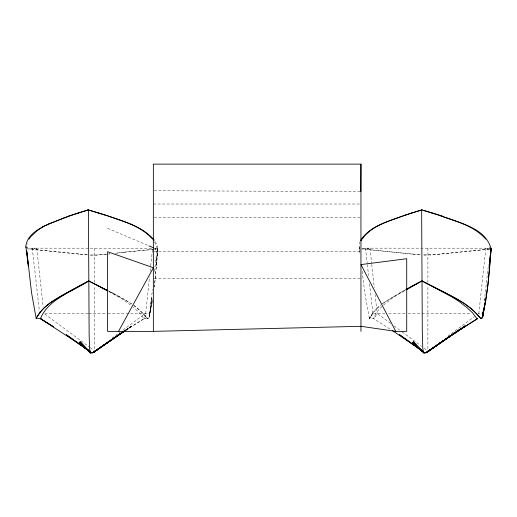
<?xml version="1.0" encoding="UTF-8"?>
<svg xmlns="http://www.w3.org/2000/svg" width="517" height="517" viewBox="0 0 517 517"><rect width="100%" height="100%" fill="white"/><g stroke="black" fill="none" stroke-linecap="round" stroke-linejoin="round"><path stroke-width="0.39" stroke-dasharray="2.58 1.94" d="M94.682 348.788L94.695 286.295M94.695 282.424L94.701 248.166M427.889 348.788L427.902 286.295M427.902 282.424L427.908 248.166M145.736 316.585C147.616 320.663 150.344 316.675 149.646 314.09L152.457 289.378M27.13 248.677L28.739 249.084L32.267 248.154L157.252 248.205L157.84 249.007L154.415 286.838M157.879 249.084L154.402 287.129M157.808 248.244L155.992 266.197L157.834 248.806L157.103 245.161L154.984 241.071M126.058 330.092L144.566 318.168L145.555 315.008L149.503 276.744M150.098 271.309L150.55 267.224M150.699 265.867L152.489 249.543M151.52 297.618L149.62 315.066L151.992 298.658L149.587 315.919M485.851 248.186L478.761 314.097M484.384 300.784L488.475 264.665M154.486 271.528L157.136 248.186M484.416 300.358L484.571 298.988M27.136 244.147L27.227 243.623M489.541 248.819L489.625 246.829M152.366 299.614L149.142 317.289L152.425 300.965M156.367 248.677L156.199 245.879L154.447 241.736M384.997 313.431L377.132 313.438L373.81 318.763L369.274 318.595L372.298 314.866M360 241.665L359.057 246.195L360.006 253.692M375.129 316.268L374.896 316.779M369.888 317.554L369.358 318.453L373.991 311.538L379.762 305.747M372.427 313.58L369.287 318.595M370.023 317.335L371.723 315.48M372.66 313.257L376.376 308.895M390.626 323.403L377.132 313.438L372.951 314.058L371.93 315.26M377.21 308.061L380.396 305.217M382.05 306.374C378.599 309.806 374.308 313.78 373.752 318.789L391.13 329.768M383.478 305.03L392.274 298.096L405.567 290.244M380.234 305.36L380.783 304.914M382.431 303.628L397.657 294.154M112.034 338.124L120.396 331.959M122.968 330.066L145.464 313.464L149.646 314.09L149.542 316.753L148.269 318.569L147.39 318.349L145.49 316.294M447.812 336.231L474.438 316.591M477.618 314.246L478.671 313.464L482.852 314.09M382.528 303.569L383.142 303.117M383.905 302.555L399.615 293.061M125.825 330.014L132.287 325.542L125.263 330.389M125.34 330.434L131.984 325.93L125.515 330.298M125.702 330.279L131.693 326.317L125.857 330.15M125.89 330.214L144.075 318.795L138.899 312.313L133.302 307.247M398.206 293.843L403.648 290.825M399.764 292.977L402.911 291.233M404.514 290.354L405.716 289.694M403.441 290.942L404.682 290.263M405.05 290.056L405.599 289.759M145.219 318.692L145.665 318.575L144.01 318.821L148.14 318.627M115.317 253.304L124.319 252.134L115.808 253.246M361.945 249.084L365.474 248.154L489.593 248.186M156.128 249.11L154.712 249.278L156.257 249.116M489.334 249.11L432.134 254.887L423.236 255.043M153.11 249.44L123.292 252.264L153.303 249.446M489.463 249.116L433.453 254.771L422.712 255.004M109.992 253.886L108.628 254.021L110.211 253.873M105.927 254.235L96.401 255.081L90.029 255.043M107.103 254.144L96.401 255.081L90.132 255.043M367.341 248.166L368.647 248.192L362.876 249.032L412.12 254.093M34.135 248.166L35.44 248.192C32.325 247.863 28.616 250.823 27.149 247.042M488.229 248.199L486.904 248.225L488.378 248.238L489.295 249.084M153.355 204.021L360.142 204.021M154.163 217.314L360.142 217.314M154.163 251.714L360.142 251.714M154.163 278.295L360.142 278.295M88.116 313.412L43.926 313.438L89.538 347.133M88.775 313.412L106.573 313.425M388.765 313.431L406.052 313.418M408.036 313.418L421.323 313.412M421.982 313.412L471.543 313.457M107.904 313.425L145.464 313.464M154.163 190.734L360.026 191.607M154.887 248.186L156.089 249.084M79.954 254.164L88.879 254.959M78.914 254.093L32.707 249.356M413.161 254.164L420.696 254.849L365.913 249.356M87.489 254.849L29.669 249.032M362.837 249.026L361.926 248.729M107.588 228.314L148.928 245.872M108.447 290.948L109.862 291.678M109.32 291.401L110.703 292.118M110.405 291.963L112.389 292.99M111.485 292.519L113.229 293.423M112.551 293.074L114.89 294.289M113.604 293.624L118.109 295.989M109.119 291.762L121.553 298.613L131.176 305.508M115.705 294.722L117.32 295.569M117.714 295.789L129.806 302.684M118.703 296.312L125.12 299.86M126.019 300.364L131.318 303.653M130.517 303.136L131.887 304.041M133.625 305.243L139.351 309.845L144.398 315.034M133.813 305.385L142.479 312.914M394.051 325.936L399.615 330.046M402.187 331.946L421.542 346.241M424.03 348.083L427.882 350.933M90.184 347.611L94.676 350.933M359.922 248.406L359.076 246.654M142.763 313.218L144.682 315.357M144.476 315.124L145.645 316.488M144.779 315.48L145.367 316.165M369.377 318.414L364.763 292.738L361.881 269.254M365.474 248.154L367.186 263.256M367.341 264.626L368.589 275.613M369.526 283.852L372.951 314.058M32.267 248.154L39.434 311.312M369.972 248.154L371.613 263.114M371.762 264.471L374.295 287.594M375.045 294.399L377.132 313.438M36.765 248.154L43.176 306.639M359.961 250.551L359.716 248.205L359.948 250.545"/><path stroke-width="0.78" d="M360.834 191.607L360.95 164.135L153.355 164.135L153.355 331.378L107.588 331.378L107.588 251.714L153.355 267.754L118.522 331.378M481.96 317.826L482.729 316.372L483.007 312.714M447.858 294.173C460.001 300.215 471.976 307.376 480.435 318.213C481.98 319.441 483.117 316.585 482.859 315.273M490.898 248.677L491.047 249.007C489.509 271.677 487.46 294.38 482.658 316.63L485.437 300.383M491.085 249.084L488.048 284.053L485.631 300.965M491.014 248.244L489.198 266.197L491.04 248.806C485.405 226.776 456.64 222.446 438.539 215.046M483.343 310.303L482.826 315.066L483.841 308.035M482.794 315.919L483.886 308.074M482.348 317.289L485.747 300.403M36.145 318.472L36.545 317.813M94.521 351.327L93.81 352.206L119.666 334.189L92.485 352.853L90.882 352.995L79.663 342.047L90.792 353.014L79.334 342.538L91.154 352.878L79.107 342.984L89.531 351.36L79.004 343.443L89.725 351.45L66.305 334.706L89.984 351.554M427.727 351.327L427.016 352.206L439.922 343.01M361.402 240.586L361.654 240.069M477.74 318.246L476.894 318.666L472.448 312.688L467.006 307.66L459.348 301.65L452.252 297.12L421.937 280.918L417.516 283.297M360.575 240.399C370.443 225.205 389.514 221.173 405.334 215.04M40.985 318.22L40.546 318.789L53.594 326.854L40.455 318.569C48.714 298.82 72.128 291.911 88.73 280.918L107.213 290.761M36.578 317.748C40.552 310.407 46.976 304.733 53.975 300.345M28.965 239.158L30.232 237.361M362.171 239.158L363.671 237.07M39.221 313.58L36.171 318.433L31.556 292.738L26.903 252.109M39.454 313.257C46.007 304.339 56.004 298.962 65.42 293.611M481.844 317.987L480.791 318.401L478.942 316.585M30.587 236.922L36.629 231.086L43.131 226.698M363.794 236.922C373.384 225.341 388.577 221.412 402.026 216.203M427.294 351.961L452.873 334.189L426.286 352.691L464.899 326.317L452.246 334.673L461.952 328.114M124.015 331.332L92.524 352.846L123.99 331.268M106.573 343.191L93.713 352.277L123.886 331.358M93.079 352.691L124.558 331.003M461.022 328.625L426.861 352.323L460.97 328.67M462.263 327.778L463.555 326.886M462.301 327.746L464.854 325.981M439.011 343.65L451.929 334.829L477.281 318.795L451.315 335.216L425.691 352.853L423.72 352.827L422.777 348.561L422.311 332.754L421.685 217.709A227.512 1.926 90 0 1 421.665 209.954L431.953 212.998M452.569 334.486L461.868 328.179M463.2 327.28L465.19 325.93L463.251 327.242M124.216 331.177L119.039 334.673L124.371 331.158M451.625 335.035L425.691 352.853L426.247 352.71M105.203 343.908L124.591 331.048M118.723 334.829L124.726 330.951M54.802 299.841L60.689 296.299M61.239 295.976L69.705 291.233M406.472 289.733L420.838 281.507M65.775 293.41L71.475 290.263M70.234 290.942L70.771 290.644M71.307 290.354L72.509 289.694M71.844 290.056L75.844 287.872M407.286 288.835L406.717 289.145L407.874 288.518M73.55 289.119L74.603 288.551M75.656 287.975L78.558 286.399M408.863 287.975L412.747 285.869M407.81 288.551L409.05 287.872M76.426 287.555L77.001 287.245M77.789 286.819L79.54 285.869M409.638 287.555L410.757 286.948M78.862 286.237L80.381 285.416M79.941 285.649L81.15 284.996M81.027 285.067L83.211 283.891M415.119 284.589L416.418 283.891M413.587 285.416L415.325 284.479M412.068 286.237L413.148 285.649M413.18 285.636L414.233 285.067M82.72 284.15L85.408 282.702M84.872 282.993L87.024 281.836M86.513 282.108L87.877 281.377M420.657 281.61L421.084 281.377M415.927 284.15L418.079 282.993M87.631 281.507L88.73 280.918L92.265 282.709M42.885 226.588L64.14 217.877M48.566 224.074C39.021 228.378 26.671 234.957 25.869 246.654L28.319 266.158M48.294 224.035L68.819 216.203M64.05 217.844L72.128 215.04M78.474 212.991L88.459 209.954L98.747 212.998M411.681 212.991L421.665 209.954M153.355 331.378L360.95 326.305L395.783 331.378L406.717 331.378L406.717 258.72L360.95 264.594L395.783 331.378M37.534 318.627L40.462 318.634L79.191 343.999M482.594 314.052L482.859 315.183M105.332 215.046C122.529 221.16 141.852 225.683 154.279 240.121M441.434 216.028C457.106 221.606 474.425 226.207 485.825 239.177M108.227 216.028C122.994 221.36 139.112 225.535 150.537 236.986M148.928 245.872L153.355 247.759M425.472 282.709L427.811 283.891M422.848 281.377L426.04 282.993M421.937 280.918L423.119 281.519M91.916 282.528L94.605 283.891M433.589 286.825L430.823 285.423M428.974 284.479L431.288 285.655M427.43 283.697L429.601 284.796M94.223 283.697L95.988 284.589M95.768 284.479L100.382 286.825M435.663 287.879L438.157 289.158M433.847 286.954L435.857 287.982M432.218 286.127L434.726 287.407M99.012 286.127L102.65 287.982M102.456 287.879L107.872 290.657M439.928 290.063L438.106 289.132M436.917 288.525L437.544 288.841M103.71 288.525L104.337 288.841M105.552 289.462L106.722 290.063M441.079 290.657L442.222 291.245M440.329 290.27L443.069 291.678M439.224 289.701L440.51 290.36M442.526 291.401L443.909 292.118M443.612 291.963L446.436 293.423M447.27 293.856L444.691 292.519M446.811 293.624L451.315 295.989M451.91 296.312L463.012 302.684M392.422 330.602L423.19 351.554M463.71 303.117L471.019 308.507M412.223 343.824L422.518 351.075M79.017 343.824L89.312 351.075M422.932 351.508L399.512 334.706L412.398 343.999M422.932 351.45L412.211 343.443L424.606 352.84L421.51 350.377M420.282 349.389L412.314 342.984L424.36 352.878L412.54 342.538L424.121 352.982L412.87 342.047L423.843 352.962L413.309 341.304M471.504 308.92L475.685 312.914M150.693 237.129L152.618 239.177M475.97 313.218L478.852 316.488M80.103 341.304L90.637 352.962L89.603 348.956L89.131 334.525L88.478 217.709A227.512 1.926 90 0 1 88.459 209.954M153.239 239.946L153.53 240.327M26.302 247.947L25.869 246.654M26.755 250.551L28.248 264.646M360.95 164.135L360.95 331.378M68.218 216.332A211.175 8.989 -12.8 0 1 87.283 210.186M87.47 209.753A223.047 8.569 12.8 0 1 107.29 215.835M423.552 210.335A223.047 8.673 12.8 0 1 442.623 216.28M402.782 216.048A211.175 8.905 -12.9 0 1 422.402 209.805M405.683 214.969A224.01 9.338 -12.8 0 1 412.068 212.914M431.488 212.901A237.348 9.009 12.8 0 1 438.119 214.962M72.477 214.969A224.01 9.338 -12.8 0 1 78.862 212.914M98.282 212.901A237.348 9.009 12.8 0 1 104.912 214.962"/></g></svg>
